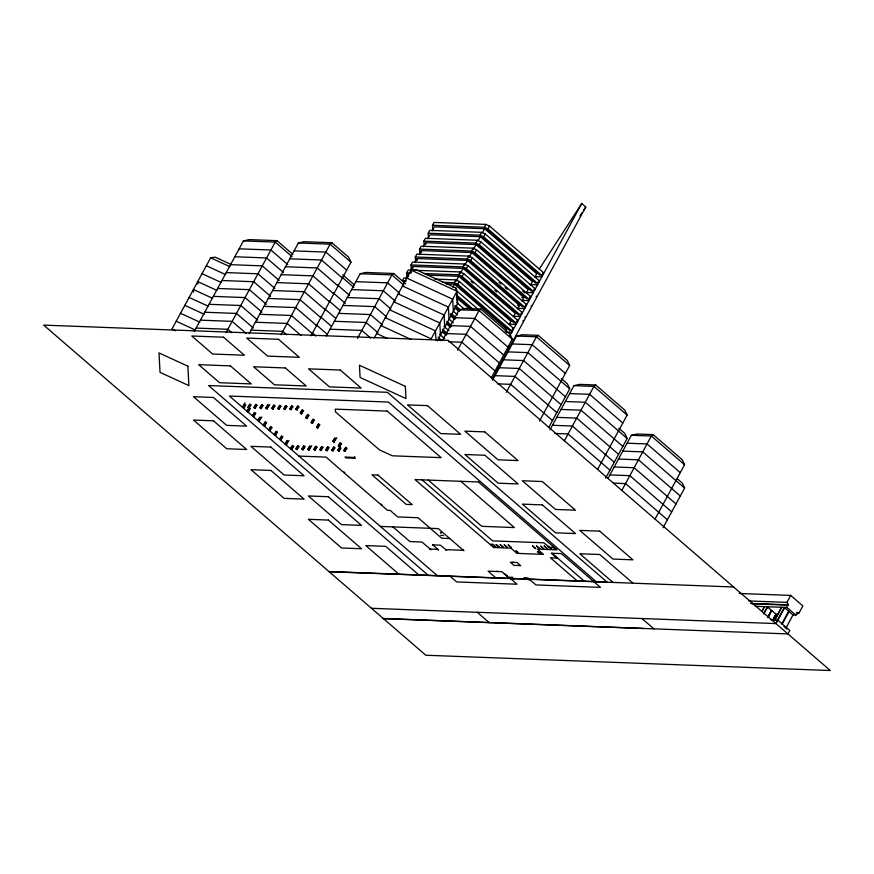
<?xml version="1.0" encoding="UTF-8"?>
<svg xmlns="http://www.w3.org/2000/svg" width="874" height="874" viewBox="0 0 874 874"><rect width="100%" height="100%" fill="white"/><g stroke="black" fill="none" stroke-linecap="round" stroke-linejoin="round"><path stroke-width="1.31" d="M739.24 593.468L790.686 595.413L802.878 605.944L799.098 612.914L797.306 612.412L797.427 613.974L795.843 615.088L787.048 607.496L787.179 605.114L788.534 604.841L786.906 602.383L748.996 600.951M509.52 345.536L509.083 346.617M531.523 305.43L531.075 306.239M231.107 264.483L215.244 257.185L210.645 257.808L171.916 329.137L175.521 330.798M194.268 331.475L243.442 240.896L249.156 239.618L276.982 240.667L292.746 254.29M226.005 332.677L275.19 242.098L276.982 240.667M249.199 333.551L298.384 242.972L304.097 241.694L331.912 242.743L348.671 257.229L350.987 262.189L311.024 335.791M280.947 334.753L330.132 244.174L331.912 242.743M245.922 404.782L244.185 407.972L242.611 407.131L244.917 402.87M242.611 407.131L244.971 403.963M251.275 404.979L248.904 408.147L247.965 407.328L249.691 404.138M247.965 407.328L250.325 404.17M250.412 408.661L248.041 411.829L247.102 411.009L248.839 407.819M247.102 411.009L249.461 407.841M248.041 411.829L249.199 409.698M257.251 405.208L254.891 408.377L253.952 407.557L255.678 404.367M253.952 407.557L256.311 404.389M254.891 408.377L256.049 406.246M255.842 413.358L253.482 416.527L252.531 415.707L254.268 412.517M252.531 415.707L254.902 412.539M253.482 416.527L255.219 413.326M263.238 405.438L260.878 408.606L259.928 407.787L261.665 404.596M259.928 407.787L262.298 404.618M260.878 408.606L262.604 405.416M261.861 416.985L258.912 421.213L257.972 420.405L259.698 417.204M257.972 420.405L260.332 417.237M269.804 404.596L266.854 408.824L265.915 408.016L267.652 404.815M258.912 421.213L260.649 418.023M265.915 408.016L268.274 404.848M266.854 408.824L268.591 405.634M275.212 405.886L272.841 409.054L271.901 408.234L273.628 405.044M266.712 422.743L264.352 425.911L263.402 425.092L265.139 421.902M271.901 408.234L274.261 405.066M263.402 425.092L265.772 421.923M272.841 409.054L274.578 405.864M264.352 425.911L266.078 422.721M281.188 406.115L278.828 409.283L277.877 408.464L279.614 405.274M277.877 408.464L280.248 405.296M278.828 409.283L280.554 406.093M272.153 427.441L269.782 430.609L268.842 429.789L270.569 426.599M268.842 429.789L271.202 426.621M287.175 406.344L284.815 409.513L283.864 408.693L285.601 405.503M283.864 408.693L286.224 405.525M284.815 409.513L286.541 406.312M326.363 335.998L360.175 273.726L365.889 272.448L393.704 273.507L405.536 283.722M277.582 432.138L275.223 435.307L274.272 434.487L276.009 431.297M274.272 434.487L276.643 431.319M275.802 434.236L276.949 432.117M293.161 406.563L290.791 409.731L289.851 408.912L291.577 405.722M289.851 408.912L292.211 405.755M299.137 406.792L296.778 409.961L295.827 409.141L297.564 405.951M283.023 436.836L280.652 439.993L279.713 439.185L281.439 435.995M295.827 409.141L298.198 405.973M279.713 439.185L282.073 436.017M280.652 439.993L282.389 436.803M303.628 410.671L301.268 413.839L300.317 413.02L302.054 409.83M300.317 413.02L302.688 409.851M301.268 413.839L302.994 410.649M289.032 440.463L286.093 444.691L285.142 443.872L286.88 440.682M285.142 443.872L287.513 440.714M286.093 444.691L287.819 441.501M309.068 415.368L306.698 418.537L305.758 417.717L307.484 414.527M305.758 417.717L308.118 414.549M307.277 417.466L308.435 415.347M293.893 446.221L291.523 449.389L290.583 448.57L292.309 445.379M290.583 448.57L292.943 445.401M291.523 449.389L292.681 447.259M299.236 446.428L296.876 449.597L295.925 448.777L297.663 445.587M295.925 448.777L298.296 445.609M314.498 420.066L312.138 423.234L311.188 422.415L312.925 419.225M296.876 449.597L298.034 447.466M311.188 422.415L313.558 419.247M357.499 338.336L391.923 274.928L393.704 273.507M312.138 423.234L313.864 420.033M305.223 446.647L302.863 449.815L301.912 449.007L303.649 445.806M301.912 449.007L304.283 445.838M302.863 449.815L304.589 446.625M319.939 424.753L317.568 427.921L316.628 427.113L318.354 423.912M316.628 427.113L318.988 423.945M317.568 427.921L319.305 424.731M311.789 445.816L308.839 450.044L307.899 449.225L309.625 446.035M307.899 449.225L310.259 446.057M308.839 450.044L310.576 446.854M406.913 277.058L406.683 272.841L408.234 269.99L460.161 271.956L463.657 273.562L517.539 320.103L517.616 321.588M411.217 269.126L410.988 264.92L412.539 262.058L464.465 264.024L467.961 265.63L521.833 312.182L521.92 313.657M415.521 261.206L415.292 256.989L416.843 254.137L468.77 256.104L472.266 257.71L526.137 304.25L526.224 305.736M419.815 253.274L419.596 249.068L421.148 246.206L473.074 248.172L476.57 249.778L530.442 296.33L530.518 297.805M424.119 245.354L423.901 241.137L425.452 238.285L477.379 240.252L480.875 241.858L534.746 288.398L534.822 289.884M428.424 237.422L428.205 233.216L429.757 230.354L481.683 232.32L485.168 233.926L539.05 280.478L539.127 281.952M432.728 229.501L432.51 225.284L434.061 222.433L485.977 224.4L489.473 226.005L543.355 272.546L543.431 274.032M406.268 278.445L408.475 274.392L408.573 276.206M410.572 270.514L412.779 266.461L464.695 268.427L518.577 314.979M414.877 262.593L417.084 258.54L468.999 260.496L522.881 307.047M419.181 254.662L421.388 250.609L473.304 252.575L527.186 299.127M423.486 246.741L425.693 242.688L477.608 244.644L531.49 291.195M427.79 238.81L429.997 234.756L481.913 236.723L535.795 283.274M432.095 230.889L434.291 226.836L486.217 228.791L540.099 275.343M374.203 338.074L411.086 270.132L415.685 269.52L455.933 288.027L457.004 291.261L457.648 303.464L437.361 340.838M317.196 447.106L314.826 450.274L313.886 449.454L315.612 446.264M313.886 449.454L316.246 446.286M314.826 450.274L316.563 447.084M323.172 447.324L320.813 450.492L319.862 449.684L321.599 446.483M319.862 449.684L322.233 446.516M320.813 450.492L322.539 447.302M329.159 447.554L326.789 450.722L325.849 449.902L327.586 446.712M325.849 449.902L328.209 446.734M326.789 450.722L328.526 447.532M336.818 437.776L333.879 442.015L332.928 441.195L334.666 438.005M332.928 441.195L335.299 438.027M333.879 442.015L335.605 438.824M335.146 447.783L332.776 450.951L331.836 450.132L333.562 446.942M331.836 450.132L334.196 446.964M341.679 443.533L339.309 446.701L338.369 445.893L340.095 442.703M338.369 445.893L340.729 442.725M339.309 446.701L341.046 443.511M341.122 448.012L338.762 451.181L337.812 450.361L339.549 447.171M337.812 450.361L340.183 447.193M338.762 451.181L339.92 449.05M347.109 448.231L344.749 451.399L343.799 450.58L345.536 447.39M343.799 450.58L346.159 447.422M344.749 451.399L346.475 448.209M354.363 457.43L355.336 458.26L345.962 457.91L345.001 457.069L354.363 457.43L354.8 456.632M442.32 282.28L454.305 282.739L455.857 279.877L459.353 281.483L513.235 328.034L513.311 329.509M423.999 273.496L458.61 274.807L460.161 271.956M410.988 264.92L462.914 266.887L464.465 264.024M415.292 256.989L467.219 258.955L468.77 256.104M419.596 249.068L471.523 251.035L473.074 248.172M423.901 241.137L475.827 243.103L477.379 240.252M428.205 233.216L480.121 235.182L481.683 232.32M432.51 225.284L484.425 227.251L485.977 224.4M452.841 287.262L454.491 284.214L506.603 329.236L505.38 331.508M456.042 281.362L458.795 276.293L510.908 321.315L509.061 324.713M460.347 273.431L463.1 268.362L515.212 313.384L513.366 316.781M464.651 265.51L467.404 260.441L519.517 305.463L517.67 308.861M468.956 257.579L471.709 252.51L523.821 297.531L521.975 300.929M473.26 249.658L476.013 244.589L528.125 289.611L526.279 293.008M478.111 240.721L480.318 236.657L532.43 281.679L530.584 285.077M482.415 232.79L484.622 228.737L536.734 273.759L534.888 277.156M506.341 332.164L511.76 332.371L511.683 330.896L457.801 284.345L459.353 281.483M509.291 324.188L516.064 324.44L515.988 322.965L462.106 276.413L463.657 273.562M513.595 316.268L520.369 316.519L520.281 315.044L466.41 268.493L467.961 265.63M517.889 308.336L524.662 308.588L524.586 307.113L470.715 260.561L472.266 257.71M522.193 300.416L528.967 300.667L528.89 299.192L475.019 252.641L476.57 249.778M526.498 292.484L533.271 292.735L533.195 291.261L479.313 244.709L480.875 241.858M529.447 284.509L537.576 284.815L537.499 283.34L483.617 236.788L485.168 233.926M535.106 276.632L541.88 276.883L541.804 275.408L487.921 228.857L489.473 226.005M442.539 340.336L459.134 309.767L464.848 308.489L480.875 309.101L509.957 334.229L512.284 339.199L491.374 377.699M457.572 350.157L479.094 310.521L480.875 309.101M511.683 330.896L513.235 328.034M515.988 322.965L517.539 320.103M520.281 315.044L521.833 312.182M524.586 307.113L526.137 304.25M528.89 299.192L530.442 296.33M533.195 291.261L534.746 288.398M537.499 283.34L539.05 280.478M541.804 275.408L543.355 272.546M509.837 335.9L581.734 203.478L585.766 206.963L492.291 379.108M496.672 369.462L498.431 366.228M507.39 349.731L507.772 349.021M522.925 321.119L523.34 320.354M524.946 317.382L525.34 316.661M536.112 296.821L536.516 296.078M492.543 380.19L516.523 336.02L522.226 334.753L538.253 335.354L567.346 360.492L569.662 365.452L539.542 420.94M506.352 392.262L536.472 336.785L538.253 335.354M437.929 549.375L430.292 549.091M440.638 535.249L443.588 535.576M548.817 427.32L569.717 388.821L567.401 383.861L561.381 378.661M549.986 429.811L573.967 385.653L579.67 384.374L595.697 384.986L624.79 410.114L627.106 415.084L597.597 469.436M564.407 440.758L593.916 386.406L595.697 384.986M605.638 478.078L627.161 438.453L624.844 433.482L618.825 428.282M608.042 478.307L631.399 435.274L637.113 434.007L653.14 434.607L682.223 459.735L684.55 464.706L655.041 519.058M621.84 490.38L651.359 436.028L653.14 434.607M663.082 527.71L684.604 488.074L682.288 483.103L677.263 478.777M761.942 611.319L764.488 606.643L761.997 611.505M763.33 613.756L767.601 606.96L771.545 610.555L767.754 617.525M763.81 613.941L767.601 606.96M767.743 617.339L771.534 610.369M768.191 617.732L771.545 610.555M772.758 619.961L775.915 614.149L771.982 610.751M772.747 620.179L775.915 614.149M774.659 620.147L781.64 607.288L774.735 620.289M786.906 602.383L790.686 595.413M776.68 621.414L784.295 607.386L793.079 614.979L795.843 615.088M383.446 618.628L787.944 633.923L789.812 630.482L777.849 620.147L775.981 623.588L371.472 608.293M777.805 620.409L784.754 607.616M781.76 623.992L788.687 611.013M782.186 624.189L789.135 611.396M786.097 627.838L793.079 614.804M539.192 269.192L581.734 203.478M579.888 216.02L582.095 212.622M583.559 210.361L585.766 206.963M243.442 240.896L275.19 242.098L292.08 256.683M298.384 242.972L330.132 244.174L350.987 262.189M239.148 248.817L270.885 250.019L287.775 264.603M294.079 250.893L325.827 252.094L346.683 270.121M234.844 256.748L266.581 257.95L283.471 272.535M289.775 258.824L321.523 260.026L342.379 278.041M230.539 264.669L262.276 265.871L279.167 280.456M285.47 266.745L317.218 267.947L338.085 285.973M406.683 272.841L410.682 272.994M427.517 275.113L460.39 276.348L514.273 322.899M360.175 273.726L391.923 274.928L403.843 285.23M407.929 278.063L403.941 277.91L402.379 280.772L406.377 280.925M434.553 279.068L455.857 279.877M226.235 272.601L257.983 273.802L274.862 288.387M281.166 274.676L312.914 275.878L333.781 293.893M446.33 283.908L456.097 284.279L509.968 330.831M355.871 281.657L387.619 282.848L399.538 293.151M221.93 280.521L253.678 281.723L270.558 296.308M276.861 282.597L308.609 283.799L329.476 301.825M351.577 289.578L383.315 290.78L395.234 301.082M521.756 297.455L523.821 297.531M217.626 288.453L249.374 289.655L266.253 304.239M272.568 290.529L304.305 291.73L325.172 309.746M347.273 297.51L379.01 298.7L390.929 309.003M517.474 305.387L519.517 305.463M213.322 296.373L245.07 297.575L261.96 312.16M268.263 298.449L300.001 299.651L320.867 317.677M459.134 309.767L479.094 310.521L512.284 339.199M342.969 305.43L374.706 306.632L386.636 316.934M209.017 304.305L240.765 305.507L257.655 320.092M263.959 306.381L295.696 307.582L316.563 325.598M338.664 313.362L370.412 314.553L382.331 324.855M454.83 317.699L474.79 318.453L507.98 347.12M204.713 312.226L236.461 313.427L253.351 328.012M259.654 314.301L291.403 315.503L312.258 333.529M334.36 321.282L366.108 322.484L378.027 332.786M450.525 325.62L470.485 326.373L503.675 355.052M200.408 320.157L232.156 321.359L246.064 333.365M255.35 322.233L287.098 323.435L301.006 335.441M516.523 336.02L536.472 336.785L569.662 365.452M446.221 333.551L466.181 334.305L499.371 362.972M330.055 329.214L361.803 330.405L370.74 338.129M196.104 328.078L227.852 329.279L231.828 332.71M251.046 330.154L282.794 331.355L286.759 334.786M512.219 343.952L532.168 344.706L565.358 373.384M448.57 341.723L461.876 342.226L495.066 370.904M507.914 351.872L527.863 352.637L569.717 388.821M503.61 359.804L523.559 360.558L565.412 396.752M499.305 367.725L519.254 368.489L561.119 404.673M495.001 375.656L514.961 376.41L548.151 405.088M573.967 385.653L593.916 386.406L627.106 415.084M497.35 383.839L510.656 384.341L552.51 420.525M569.662 393.573L589.611 394.327L622.801 423.005M565.358 401.505L585.307 402.258L627.161 438.453M561.053 409.425L581.002 410.179L622.856 446.374M556.749 417.357L576.698 418.111L618.552 454.305M552.444 425.277L572.394 426.031L605.584 454.709M631.399 435.274L651.359 436.028L684.55 464.706M554.793 433.46L568.089 433.963L609.943 470.157M627.095 443.205L647.055 443.959L680.245 472.637M622.791 451.126L642.751 451.88L684.604 488.074M618.497 459.058L638.446 459.811L680.3 496.006M614.193 466.978L634.142 467.732L675.995 503.927M298.93 456.086L326.122 457.113L342.63 471.567L344.804 472.528L343.69 472.484L379.753 503.642L381.927 504.593L380.813 504.56L387.466 510.307L390.175 510.405L397.746 516.949L418.001 517.725L441.741 538.242L449.771 538.537M609.888 474.91L629.837 475.664L663.027 504.342M613.559 483.136L625.533 483.584L667.386 519.779M380.343 526.421L438.289 528.617L463.908 550.751L463.384 550.194M547.779 546.141L551.767 549.156L543.77 542.809L492.63 540.875L421.989 479.837M549.069 547.386L554.422 547.583M432.652 544.873L440.354 545.168L446.57 550.249L445.893 549.659M445.543 549.648L463.438 550.347M557.568 558.082L550.456 557.82L577.179 580.904M512.153 562.277L517.015 562.485L520.74 565.707L517.528 565.456M511.967 562.419L513.388 562.474M496.541 571.367L497.612 571.41M504.167 573.672L507.488 576.01L506.844 575.988M328.963 571.563L593.686 581.527M329.116 571.705L733.625 586.989M511.268 579.276L514.513 578.949L514.065 578.555M530.168 579.997L525.361 578.981M750.624 603.41L788.534 604.841M751.979 603.781L787.179 605.114M755.256 606.294L787.048 607.496M796.389 612.816L799.098 612.914M775.926 614.335L778.559 614.433M771.076 619.895L777.849 620.147M383.282 618.497L643.351 628.461M484.425 227.251L487.921 228.857M480.121 235.182L483.617 236.788M475.827 243.103L479.313 244.709M471.523 251.035L475.019 252.641M467.219 258.955L470.715 260.561M462.914 266.887L466.41 268.493M458.61 274.807L462.106 276.413M454.305 282.739L457.801 284.345M406.792 278.063L452.699 299.181L453.344 311.395M402.488 285.984L448.406 307.113L449.039 319.316M398.183 293.915L444.101 315.033L444.735 327.247M393.879 301.836L439.797 322.965L440.441 335.168M389.575 309.767L435.492 330.885L435.995 340.39M385.27 317.688L431.188 338.817L457.004 291.261L411.086 270.132L411.228 272.841M380.966 325.62L411.173 339.516M376.661 333.54L387.543 338.544M210.645 257.808L229.884 266.657M206.34 265.729L225.579 274.578M202.036 273.66L221.275 282.51M216.97 290.43L197.732 281.581L197.874 284.17M212.666 298.362L193.427 289.512L193.569 292.102M189.123 297.433L208.373 306.282M184.829 305.365L204.068 314.214M180.525 313.285L199.764 322.135M176.22 321.217L195.459 330.066M522.641 290.998L524.673 292.746M499.021 282.236L501.053 283.995M505.117 287.502L507.149 289.261M494.717 290.157L496.749 291.916M471.097 281.395L473.129 283.154M457.08 291.173L478.428 309.614M456.545 294.909L472.812 308.959M456.873 296.592L471.108 308.893M456.326 297.444L469.6 308.915M456.84 302.612L463.963 308.751M455.288 305.463L460.38 309.855M454.6 306.282L459.68 310.674M455.081 308.019L459.167 311.548M453.562 311.406L457.626 314.924M450.984 313.395L456.075 317.786M450.296 314.203L455.376 318.595M450.776 315.94L454.862 319.469M449.258 319.338L453.322 322.856M547.758 404.782L556.814 412.604M605.201 454.404L614.247 462.226M662.634 504.036L671.691 511.858M446.69 321.315L451.771 325.707M447.007 323.009L451.071 326.526M446.472 323.872L450.569 327.4M443.937 326.384L449.017 330.776M442.386 329.247L447.466 333.639M442.703 330.94L446.778 334.447M783.934 626.527L786.873 629.061M442.178 331.792L446.264 335.321M439.633 334.316L444.713 338.708M438.082 337.167L442.146 340.685M438.398 338.861L440.441 340.62M342.717 274.829L354.549 285.055M341.952 277.145L353.872 287.437M337.648 285.066L349.567 295.368M333.344 292.998L345.263 303.289M329.039 300.918L339.975 310.357M324.746 308.85L335.671 318.289M632.962 583.187L599.772 554.509L579.812 553.755L613.002 582.434M320.441 316.77L331.366 326.21M316.137 324.702L327.062 334.141M311.832 332.623L315.798 336.053M641.942 618.519L653.916 628.854M551.997 553.264L584.302 581.177M557.251 558.06L551.276 553.242L561.381 553.624L600.449 587.372L535.937 584.935L527.787 577.933L523.985 577.79L526.356 579.014M460.849 481.312L514.393 527.568L481.803 526.334L428.26 480.077M517.474 565.412L514.065 565.456L510.34 562.233L512.022 562.474M513.06 578.512L512 577.594L512.688 577.364L508.887 577.222L516.982 584.214L456.61 581.931L449.848 576.086M509.575 578.348L501.862 571.683L488.096 571.17L495.809 577.823M296.461 409.163L297.411 409.982M300.951 413.041L301.901 413.861M306.392 417.739L307.331 418.559M311.821 422.437L312.772 423.256M317.262 427.135L318.202 427.943M333.562 441.217L334.502 442.036M338.992 445.915L339.942 446.734M344.432 450.613L345.372 451.421M290.474 408.945L291.424 409.753M338.446 450.383L339.396 451.202M284.498 408.715L285.437 409.535M332.459 450.154L333.409 450.973M278.511 408.486L279.462 409.305M326.483 449.935L327.422 450.744M432.717 544.873L438.595 549.954L437.71 549.375M272.524 408.267L273.475 409.076M320.496 449.706L321.446 450.525M430.172 549.058L431.013 549.713L421.923 542.022L409.884 541.563L392.907 526.902M266.548 408.038L267.488 408.857M314.509 449.476L315.459 450.296M260.561 407.808L261.512 408.628M308.533 449.247L309.472 450.066M254.574 407.579L255.525 408.398M302.546 449.028L303.497 449.837M248.598 407.36L249.538 408.169M296.559 448.799L297.51 449.618M243.245 407.153L244.185 407.972M247.735 411.031L248.675 411.851M253.165 415.729L254.115 416.548M258.606 420.427L259.545 421.246M264.035 425.125L264.986 425.933M269.476 429.811L270.416 430.631M274.906 434.509L275.856 435.328M280.346 439.207L281.286 440.026M285.776 443.905L286.727 444.713M291.206 448.591L292.156 449.411M437.404 575.715L229.436 396.042L388.329 402.051L596.352 581.767L607.157 582.182L387.379 392.306L208.569 385.543L428.282 575.365M477.248 612.292L489.211 622.627M418.93 575.005L385.74 546.337L365.791 545.584L398.981 574.251M429.822 548.501L430.074 549.058M456.687 298.963L457.648 303.464M455.933 288.027L456.053 290.485M425.693 242.688L425.78 244.502M421.388 250.609L421.476 252.433M417.084 258.54L417.182 260.354M412.779 266.461L412.878 268.285M448.209 340.401L43.7 325.117L425.791 655.227L830.3 670.522L448.209 340.401M223.547 337.211L191.799 336.009L212.666 354.025L244.414 355.226L223.547 337.211M278.489 339.287L246.741 338.085L267.608 356.1L299.345 357.302L278.489 339.287M230.408 365.889L198.66 364.687L219.527 382.703L251.264 383.904L230.408 365.889M285.35 367.965L253.602 366.763L274.458 384.789L306.206 385.98L285.35 367.965M340.281 370.041L308.533 368.839L329.4 386.865L361.148 388.067L340.281 370.041M213.42 397.462L193.471 396.698L226.661 425.376L246.61 426.13L213.42 397.462M427.452 405.634L407.492 404.881L440.682 433.559L460.642 434.312L427.452 405.634M387.237 411.097L335.31 409.13L335.463 411.862L379.447 449.87L392.339 455.802L441.119 457.648L387.237 411.097M213.475 420.82L193.525 420.066L226.716 448.744L246.665 449.498L213.475 420.82M484.83 431.898L464.881 431.133L498.071 459.811L518.02 460.565L484.83 431.898M270.864 447.084L250.914 446.33L284.105 475.008L304.054 475.762L270.864 447.084M484.884 455.256L464.935 454.502L498.125 483.18L518.074 483.934L484.884 455.256M270.918 470.452L250.969 469.699L284.159 498.377L304.108 499.13L270.918 470.452M377.961 475.052L372.007 474.822L406.235 504.407L412.2 504.626L377.961 475.052M542.273 481.519L522.324 480.766L555.514 509.444L575.463 510.197L542.273 481.519M478.471 481.978L415.03 479.575L493.657 547.506L510.897 548.162L516.927 553.373L543.442 554.378L537.335 549.091L557.022 549.844L478.471 481.978M328.307 496.705L308.347 495.951L341.548 524.629L361.497 525.383L328.307 496.705M542.328 504.888L522.379 504.134L555.569 532.812L575.518 533.566L542.328 504.888M328.362 520.074L308.402 519.32L341.603 547.998L361.552 548.752L328.362 520.074M599.717 531.141L579.757 530.387L612.947 559.065L632.907 559.819L599.717 531.141M440.474 532.474L440.966 532.9L440.474 532.474M544.273 546.01L547.725 549.003L544.273 546.01M552.357 546.316L555.809 549.309L552.357 546.316M492.991 544.36L490.598 544.273L493.69 546.949L496.082 547.037L492.991 544.36M496.159 544.524L499.218 547.168L496.159 544.524M500.201 544.677L503.26 547.321L500.201 544.677M504.243 544.83L507.302 547.474L504.243 544.83M508.286 544.983L511.345 547.627L508.286 544.983M532.539 545.889L535.598 548.544L532.539 545.889M536.581 546.042L539.64 548.697L536.581 546.042M540.624 546.195L543.683 548.85L540.624 546.195M516.447 551.057L515.66 551.024L518.249 552.619L516.447 551.057M538.329 551.887L537.543 551.855L540.132 553.439L538.329 551.887M405.361 386.374L359.443 365.245L360.088 377.459L406.006 398.577L405.361 386.374M187.866 366.195L159.002 352.921L160.029 372.346L188.882 385.62L187.866 366.195"/></g></svg>
